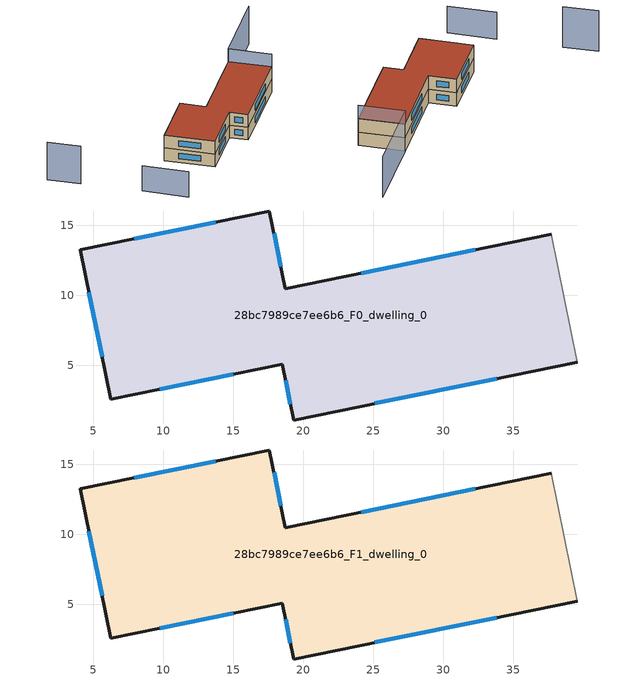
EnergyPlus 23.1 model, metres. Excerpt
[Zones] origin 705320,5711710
28bc7989ce7ee6b6_F0_dwelling_0
 floor ground (EU_floor_Construction): 37.7,14.37 39.57,5.24 19.32,1.11 18.51,5.07 6.27,2.57 4.07,13.26 17.59,16.02 18.73,10.48 z0
 wall outside (EU_wall_Construction): 37.7,14.37 18.73,10.48 17.59,16.02 4.07,13.26 6.27,2.57 18.51,5.07 19.32,1.11 39.57,5.24 z0:3
 wall adiabatic (EU_wall_Construction): 39.57,5.24 37.7,14.37 z0:3
 window (EU_Window_Construction): 4.7,10.21 5.64,5.62 / 13.74,15.24 7.92,14.05 / 18.4,12.06 17.92,14.44 / 32.29,13.26 24.13,11.59 / 25.09,2.28 33.8,4.06 / 18.74,3.94 19.09,2.23 / 9.76,3.28 15.02,4.36 z0.85:2.15
28bc7989ce7ee6b6_F1_dwelling_0
 floor to 28bc7989ce7ee6b6_F0_dwelling_0 (EU_floor_Construction): 37.7,14.37 39.57,5.24 19.32,1.11 18.51,5.07 6.27,2.57 4.07,13.26 17.59,16.02 18.73,10.48 z3
 wall outside (EU_wall_Construction): 37.7,14.37 18.73,10.48 17.59,16.02 4.07,13.26 6.27,2.57 18.51,5.07 19.32,1.11 39.57,5.24 z3:6
 wall adiabatic (EU_wall_Construction): 39.57,5.24 37.7,14.37 z3:6
 window (EU_Window_Construction): 4.7,10.21 5.64,5.62 / 13.74,15.24 7.92,14.05 / 18.4,12.06 17.92,14.44 / 32.29,13.26 24.13,11.59 / 25.09,2.28 33.8,4.06 / 18.74,3.94 19.09,2.23 / 9.76,3.28 15.02,4.36 z3.85:5.15
 roof outside (EU_roof_Construction): 39.57,5.24 37.7,14.37 18.73,10.48 17.59,16.02 4.07,13.26 6.27,2.57 18.51,5.07 19.32,1.11 z6
shading: -9.35,11.94 -7.55,2.13 z0:6; 39.57,5.24 37.7,14.37 / 37.7,14.37 55.79,18.09 / -13.53,31.75 -12.06,24.74 z0:9
[Building]
EU S2 Campaign: North Axis=0; Terrain=City; Solar Distribution=FullExterior
[Site:Location]
London: Latitude=51.5; Longitude=-0.5; Time Zone=0; Elevation=25
[SizingPeriod:WeatherFileDays]
AnnualSizingPeriod: Begin Month=1; Begin Day of Month=1; End Month=12; End Day of Month=31; Day of Week for Start Day=Monday; Use Weather File Daylight Saving Period=No; Use Weather File Rain and Snow Indicators=No
[MATERIAL]
EU_InternalMass_Material: Roughness=MediumRough; Thickness=0.1; Conductivity=1; Density=1800; Specific Heat=900; Thermal Absorptance=0.9; Solar Absorptance=0.7; Visible Absorptance=0.7
[MATERIAL:NOMASS] Roughness=MediumRough; Thermal Absorptance=0.9; Solar Absorptance=0.7; Visible Absorptance=0.7
Name | Thermal Resistance
EU_wall_NoMass | 0.71061
EU_roof_NoMass | 2.41608
EU_floor_NoMass | 1.75078
[WINDOWMATERIAL:SIMPLEGLAZINGSYSTEM]
EU_Window_SimpleGlazing: UFactor=2.64892; Solar Heat Gain Coefficient=0.76; Visible Transmittance=0.76
[CONSTRUCTION]
EU_wall_Construction: EU_wall_NoMass
EU_roof_Construction: EU_roof_NoMass
EU_floor_Construction: EU_floor_NoMass
EU_Window_Construction: EU_Window_SimpleGlazing
EU_InternalMass_Construction: EU_InternalMass_Material
[ZONE] Type=1; Multiplier=1; Ceiling Height=autocalculate; Floor Area=autocalculate; Part of Total Floor Area=Yes
Name | Volume
28bc7989ce7ee6b6_F0_dwelling_0 | 1008.36
28bc7989ce7ee6b6_F1_dwelling_0 | 1008.35
[INTERNALMASS] Construction=EU_InternalMass_Construction; Surface Area=336.118
Name | Zone or ZoneList
28bc7989ce7ee6b6_F0_dwelling_0_EU_InternalMass | 28bc7989ce7ee6b6_F0_dwelling_0
28bc7989ce7ee6b6_F1_dwelling_0_EU_InternalMass | 28bc7989ce7ee6b6_F1_dwelling_0
[OTHEREQUIPMENT] Fuel Type=Electricity; Design Level Calculation Method=Watts/Area; Power per Zone Floor Area=1; Fraction Latent=0; Fraction Radiant=0; Fraction Lost=0; Carbon Dioxide Generation Rate=0; EndUse Subcategory=EU_Step8_InternalGains
Name | Zone or ZoneList or Space or SpaceList | Schedule
EU_Step8_InternalGain_28bc7989ce7ee6b6_F0_dwelling_0_f000 | 28bc7989ce7ee6b6_F0_dwelling_0 | EU_Step8_GainSchedule_28bc7989ce7ee6b6_F0_dwelling_0_f000
EU_Step8_InternalGain_28bc7989ce7ee6b6_F1_dwelling_0_f000 | 28bc7989ce7ee6b6_F1_dwelling_0 | EU_Step8_GainSchedule_28bc7989ce7ee6b6_F1_dwelling_0_f000
[ZONEVENTILATION:DESIGNFLOWRATE] Schedule=EU_AlwaysOn; Design Flow Rate Calculation Method=AirChanges/Hour; Air Changes per Hour=0.496673; Ventilation Type=Natural; Fan Pressure Rise=0; Fan Total Efficiency=1; Constant Term Coefficient=1; Temperature Term Coefficient=0; Velocity Term Coefficient=0; Velocity Squared Term Coefficient=0; Minimum Indoor Temperature=-100; Maximum Indoor Temperature=100; Delta Temperature=-100; Minimum Outdoor Temperature=-100; Maximum Outdoor Temperature=100; Maximum Wind Speed=40
Name | Zone or ZoneList or Space or SpaceList
EU_ConstantAir_28bc7989ce7ee6b6_F0_dwelling_0 | 28bc7989ce7ee6b6_F0_dwelling_0
EU_ConstantAir_28bc7989ce7ee6b6_F1_dwelling_0 | 28bc7989ce7ee6b6_F1_dwelling_0
[HVACTEMPLATE:THERMOSTAT] Constant Heating Setpoint=20; Constant Cooling Setpoint=50
EU_HeatOnly_28bc7989ce7ee6b6_F0_dwelling_0; EU_HeatOnly_28bc7989ce7ee6b6_F1_dwelling_0
[HVACTEMPLATE:ZONE:IDEALLOADSAIRSYSTEM] System Availability Schedule=EU_AlwaysOn; Maximum Heating Supply Air Temperature=50; Minimum Cooling Supply Air Temperature=13; Maximum Heating Supply Air Humidity Ratio=0.0156; Minimum Cooling Supply Air Humidity Ratio=0.0077; Heating Limit=NoLimit; Cooling Limit=NoLimit; Heating Availability Schedule=EU_AlwaysOn; Cooling Availability Schedule=EU_CoolingOff; Dehumidification Control Type=ConstantSensibleHeatRatio; Cooling Sensible Heat Ratio=0.7; Dehumidification Setpoint=60; Humidification Control Type=None; Humidification Setpoint=30; Outdoor Air Method=None; Outdoor Air Flow Rate per Person=0.00944; Outdoor Air Flow Rate per Zone Floor Area=0; Outdoor Air Flow Rate per Zone=0; Demand Controlled Ventilation Type=None; Outdoor Air Economizer Type=NoEconomizer; Heat Recovery Type=None; Sensible Heat Recovery Effectiveness=0.7; Latent Heat Recovery Effectiveness=0.65
Name | Template Thermostat
28bc7989ce7ee6b6_F0_dwelling_0 | EU_HeatOnly_28bc7989ce7ee6b6_F0_dwelling_0
28bc7989ce7ee6b6_F1_dwelling_0 | EU_HeatOnly_28bc7989ce7ee6b6_F1_dwelling_0
[SIZING:ZONE] Zone Cooling Design Supply Air Temperature Input Method=SupplyAirTemperature; Zone Cooling Design Supply Air Temperature=13; Zone Heating Design Supply Air Temperature Input Method=SupplyAirTemperature; Zone Heating Design Supply Air Temperature=50; Zone Cooling Design Supply Air Humidity Ratio=0.008; Zone Heating Design Supply Air Humidity Ratio=0.008; Cooling Design Air Flow Method=DesignDay; Cooling Design Air Flow Rate=0; Cooling Minimum Air Flow per Zone Floor Area=0.000762; Cooling Minimum Air Flow=0; Cooling Minimum Air Flow Fraction=0.2; Heating Design Air Flow Method=DesignDay; Heating Design Air Flow Rate=0; Heating Maximum Air Flow per Zone Floor Area=0.002032; Heating Maximum Air Flow=0.141576; Heating Maximum Air Flow Fraction=0.3; Account for Dedicated Outdoor Air System=No; Dedicated Outdoor Air System Control Strategy=NeutralSupplyAir; Dedicated Outdoor Air Low Setpoint Temperature for Design=autosize; Dedicated Outdoor Air High Setpoint Temperature for Design=autosize; Zone Load Sizing Method=Sensible Load Only No Latent Load; Zone Latent Cooling Design Supply Air Humidity Ratio Input Method=HumidityRatioDifference; Zone Cooling Design Supply Air Humidity Ratio Difference=0.005; Zone Latent Heating Design Supply Air Humidity Ratio Input Method=HumidityRatioDifference; Zone Humidification Design Supply Air Humidity Ratio Difference=0.005
28bc7989ce7ee6b6_F0_dwelling_0; 28bc7989ce7ee6b6_F1_dwelling_0
[SCHEDULE:CONSTANT]
Name | Hourly Value
EU_AlwaysOn | 1
EU_CoolingOff | 0
[SCHEDULE:FILE] Column Number=1; Rows to Skip at Top=0; Number of Hours of Data=8760; Column Separator=Comma; Interpolate to Timestep=No; Minutes per Item=60; Adjust Schedule for Daylight Savings=Yes
Name | File
EU_Step8_GainSchedule_28bc7989ce7ee6b6_F0_dwelling_0_f000 | ../../schedules/28bc7989ce7ee6b6/28bc7989ce7ee6b6_F0_dwelling_0_f000_gain.csv
EU_Step8_GainSchedule_28bc7989ce7ee6b6_F1_dwelling_0_f000 | ../../schedules/28bc7989ce7ee6b6/28bc7989ce7ee6b6_F1_dwelling_0_f000_gain.csv
